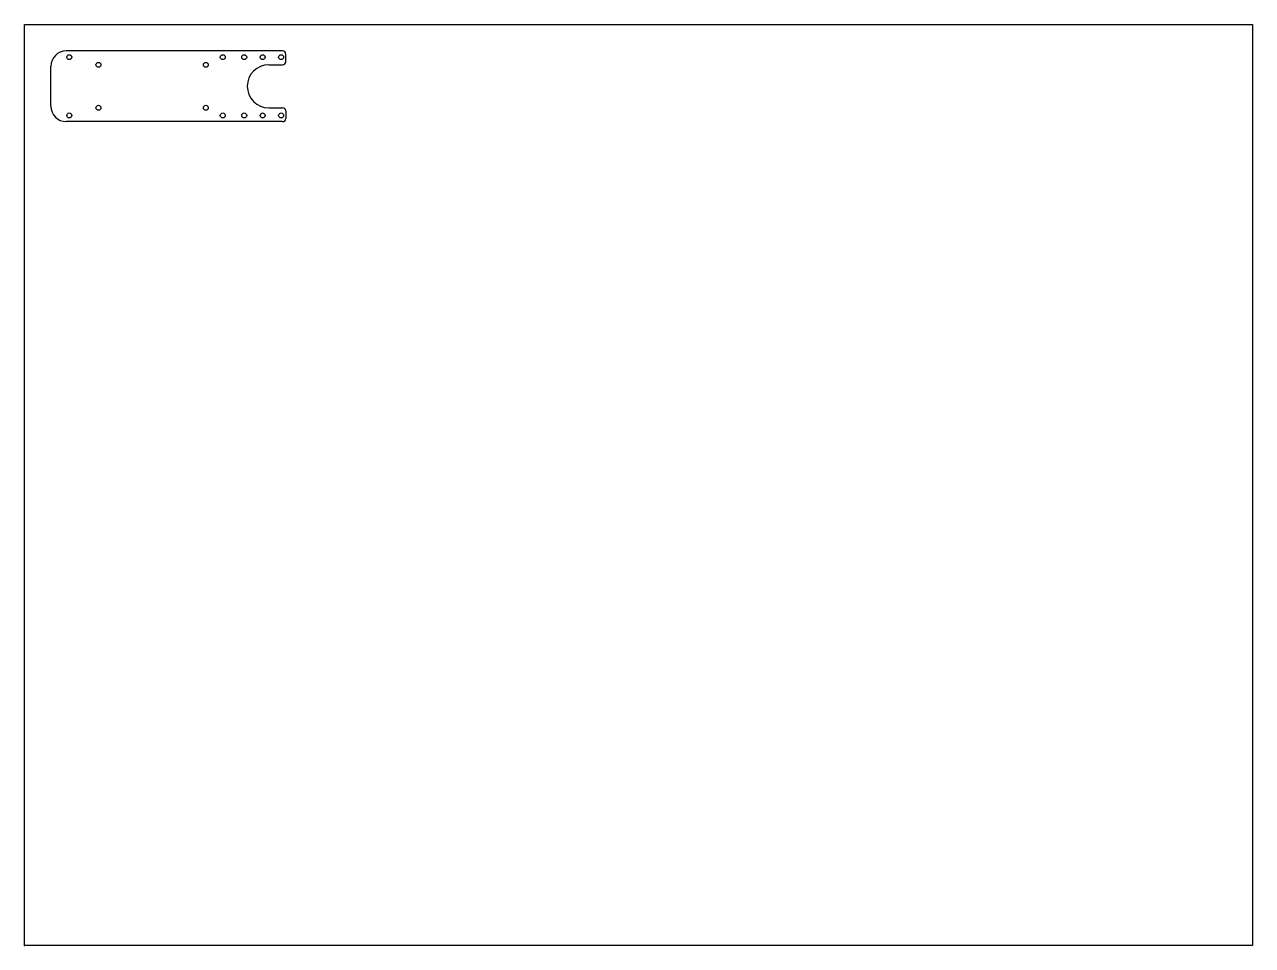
# Model space of a CAD drawing. Header units: millimetres. Extents: x 0 to 800, y 0 to 600.
import ezdxf

# ---------------------------------------------------------------- set-up
doc = ezdxf.new("R2010")
doc.units = ezdxf.units.MM
doc.header["$PDSIZE"] = -1

msp = doc.modelspace()

# ---------------------------------------------------------------- linework, layer by layer
at = {"color": 7, "linetype": 'Continuous', "lineweight": 25}
for p, q in [((168.13, 582.78), (27.13, 582.78)), ((170.13, 575.78), (170.13, 580.78)), ((17.13, 546.78), (17.13, 572.78)), ((159.13, 573.78), (168.13, 573.78)), ((159.13, 545.78), (168.13, 545.78)), ((168.13, 536.78), (27.13, 536.78)), ((170.13, 543.78), (170.13, 538.78))]:
    msp.add_line(p, q, dxfattribs=at)
msp.add_lwpolyline([(0, 600), (800, 600), (800, 0), (0, 0)], close=True)
for centre in [(29.13, 578.78), (129.13, 578.78), (143.13, 578.78), (155.13, 578.78), (167.13, 578.78), (48.13, 573.78), (118.13, 573.78), (48.13, 545.78), (118.13, 545.78), (29.13, 540.78), (129.13, 540.78), (143.13, 540.78), (155.13, 540.78), (167.13, 540.78)]:
    msp.add_circle(centre, 1.6, dxfattribs=at)
for centre, radius, start, end in [((27.13, 572.78), 10, 90, 180), ((168.13, 580.78), 2, 0, 90), ((159.13, 559.78), 14, 90, 270), ((168.13, 575.78), 2, 270, 0), ((27.13, 546.78), 10, 180, 270), ((168.13, 543.78), 2, 0, 90), ((168.13, 538.78), 2, 270, 0)]:
    msp.add_arc(centre, radius, start, end, dxfattribs=at)
msp.add_point((0, 0))

doc.saveas('drawing.dxf')
